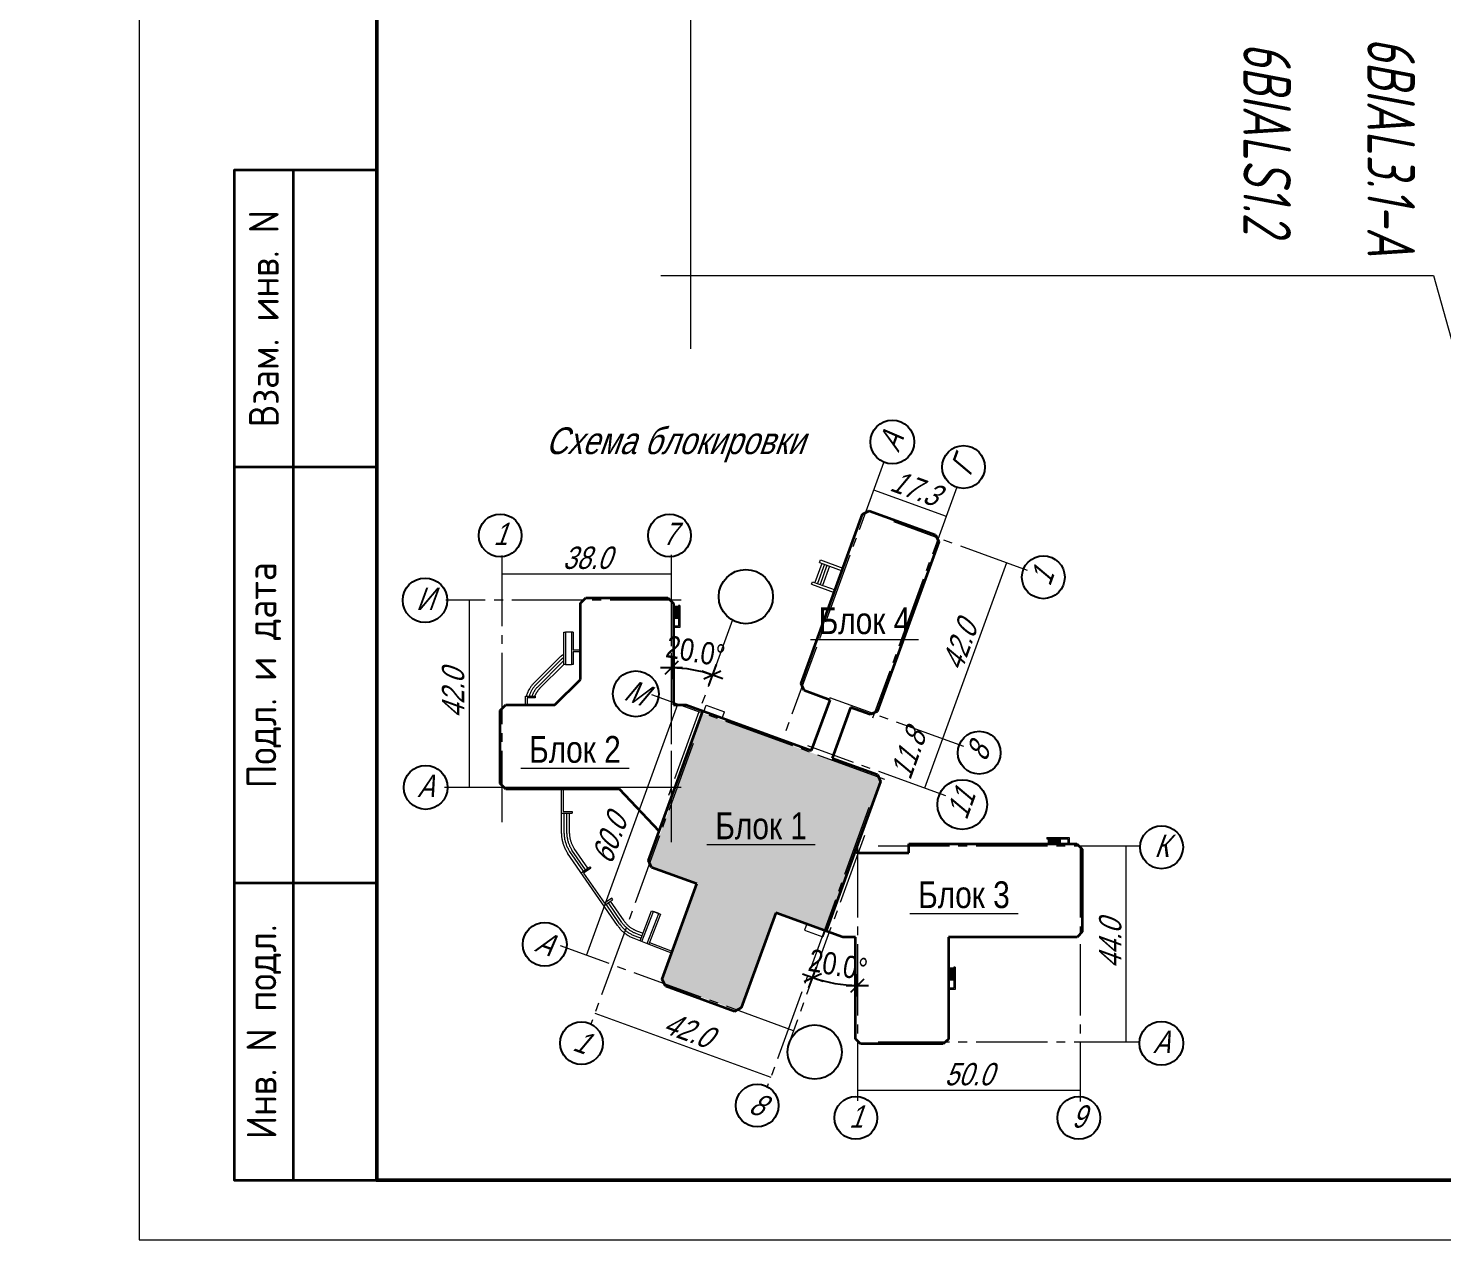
# Model space of a CAD drawing. Header units: millimetres. Extents: x 30169 to 203393, y 1026 to 13462.
# Drawn here: x 110220 to 114981, y 1026 to 5104 of the extents above; entities that cross this region are included whole.
import ezdxf
from ezdxf import colors
from ezdxf.entities.mleader import LeaderData, LeaderLine
from ezdxf.enums import TextEntityAlignment as Align
from ezdxf.math import Vec2, Vec3

# ---------------------------------------------------------------- set-up
doc = ezdxf.new("R2010")
doc.units = ezdxf.units.MM
doc.linetypes.add('DASHED', pattern=[7, 5, -2, 0])
doc.linetypes.add('LTYPE_5', pattern=[1100, 800, -100, 100, -100])
doc.layers.add('4.4.4._Сэндвич', color=252, linetype='Continuous', lineweight=53)
doc.layers.add('RC-Выноски', color=7, linetype='Continuous', lineweight=0)
for name, color, linetype, lineweight, true_color in [('STANDARD', 18, 'Continuous', 25, 0x000000), ('Меблировка', 18, 'Continuous', 25, 0x000000), ('Общий01', 18, 'Continuous', 13, 0x000000), ('Общий02', 18, 'Continuous', 18, 0x000000), ('Общий03', 18, 'Continuous', 25, 0x000000), ('Общий04', 18, 'Continuous', 50, 0x000000)]:
    doc.layers.add(name, color=color, linetype=linetype, lineweight=lineweight, true_color=true_color)
doc.layers.add('АГПТ', color=7, linetype='Continuous')
doc.styles.add('ARIAL', font='arial.ttf')
doc.styles.add('ARIALUNICODEMS', font='ARIALUNI.ttf')
doc.styles.add('RubezhCAD', font='arial.ttf', dxfattribs={"width": 0.8})
doc.styles.add('Архитектурный', font='isocpeui.ttf')
doc.styles.add('СПДС', font='isocpeur.ttf', dxfattribs={"width": 0.9})

# ---------------------------------------------------------------- blocks, each defined once
blk = doc.blocks.new('*U296')
at = {"lineweight": 0}
blk.add_lwpolyline([(-415, -5), (5, -5), (5, 292), (-415, 292)], close=True, dxfattribs=at)
at = {"color": 0, "linetype": 'Continuous', "lineweight": 50}
blk.add_lwpolyline([(-395, 287), (0, 287), (0, 0), (-395, 0)], close=True, dxfattribs=at)
at = {"lineweight": 35}
for points in [[(-395, 85), (-407, 85), (-407, 0), (-395, 0)], [(-402, 0), (-402, 85)], [(-395, 60), (-407, 60)], [(-395, 25), (-407, 25)]]:
    blk.add_lwpolyline(points, dxfattribs=at)
at = {"lineweight": -2, "char_height": 2.5, "attachment_point": 5, "rotation": 90, "style": 'СПДС'}
for s, insert, width in [('Взам. инв. N', (-404.5, 72.5), 24.9913), ('Подл. и дата', (-404.5, 42.5), 34.9913), ('Инв. N подл.', (-404.5, 12.5), 24.9913)]:
    blk.add_mtext(s, dxfattribs=dict(at, insert=insert, width=width))
blk = doc.blocks.new('сх.блок.')
at = {"true_color": 0x000000}
h = blk.add_hatch(color=18, dxfattribs=at)
h.dxf.hatch_style = 1
h.paths.add_polyline_path([(-673896, 506710), (-673918, 506757), (-675899, 507478), (-676202, 506645), (-676178, 506645), (-676488, 505794), (-676466, 505745), (-675958, 505560), (-676348, 504491), (-676324, 504440), (-675509, 504144), (-675460, 504168), (-675070, 505237), (-674507, 505032)])
h.paths.add_polyline_path([(-675920, 505979), (-674552, 505979), (-674552, 506438), (-675920, 506438)], flags=24)
at = {"layer": 'Меблировка', "color": 18, "linetype": 'Continuous', "lineweight": 35, "true_color": 0x000000}
for p, q in [((-674789, 507807), (-674098, 509708)), ((-674098, 509708), (-674025, 509746)), ((-674025, 509746), (-673281, 509476)), ((-673281, 509476), (-673242, 509398)), ((-673242, 509398), (-673935, 507495)), ((-677264, 508709), (-677205, 508768)), ((-677264, 507855), (-677264, 508709)), ((-677205, 508768), (-676282, 508768)), ((-676282, 508768), (-676219, 508706)), ((-676219, 508706), (-676219, 507568)), ((-677552, 507568), (-677264, 507855)), ((-674752, 507729), (-674789, 507807)), ((-674463, 507623), (-674752, 507729)), ((-678164, 507506), (-678102, 507568)), ((-678102, 507568), (-677552, 507568)), ((-676219, 507568), (-676079, 507568)), ((-676079, 507568), (-674670, 507055)), ((-674670, 507055), (-674463, 507623)), ((-674232, 507539), (-674439, 506971)), ((-674012, 507459), (-674232, 507539)), ((-678164, 506685), (-678164, 507506)), ((-676501, 505824), (-675891, 507499)), ((-673935, 507495), (-674012, 507459)), ((-674439, 506971), (-673931, 506786)), ((-673931, 506786), (-673896, 506710)), ((-678102, 506623), (-678164, 506685)), ((-676824, 506623), (-678102, 506623)), ((-676382, 506150), (-676824, 506623)), ((-673896, 506710), (-674507, 505032)), ((-673578, 505909), (-673578, 506009)), ((-673578, 506009), (-671693, 506009)), ((-671693, 506009), (-671633, 505950)), ((-671633, 505950), (-671633, 505022)), ((-676466, 505745), (-676501, 505824)), ((-674183, 505920), (-674153, 505909)), ((-674153, 505909), (-674152, 505909)), ((-674152, 505909), (-673578, 505909)), ((-675958, 505560), (-676466, 505745)), ((-676348, 504491), (-675958, 505560)), ((-675070, 505237), (-675460, 504168)), ((-674319, 504964), (-675070, 505237)), ((-671633, 505022), (-671690, 504964)), ((-674178, 504964), (-674319, 504964)), ((-674178, 503822), (-674178, 504964)), ((-671690, 504964), (-673133, 504964)), ((-673133, 504964), (-673133, 503819)), ((-676310, 504411), (-676348, 504491)), ((-675537, 504130), (-676310, 504411)), ((-675460, 504168), (-675537, 504130)), ((-674122, 503764), (-674178, 503822)), ((-673193, 503764), (-674122, 503764)), ((-673133, 503819), (-673193, 503764))]:
    blk.add_line(p, q, dxfattribs=at)
at = {"layer": 'Меблировка', "color": 18, "linetype": 'Continuous', "lineweight": 5, "true_color": 0x000000}
for p, q in [((-674554, 509156), (-674633, 508940)), ((-674526, 509146), (-674604, 508930)), ((-674582, 509166), (-674572, 509194)), ((-674582, 509166), (-674328, 509074)), ((-674498, 509135), (-674576, 508919)), ((-674572, 509194), (-674318, 509102)), ((-674469, 509125), (-674548, 508909)), ((-674671, 508922), (-674661, 508950)), ((-674671, 508922), (-674417, 508830)), ((-674661, 508950), (-674407, 508858)), ((-676162, 508672), (-676219, 508672)), ((-676162, 508657), (-676219, 508657)), ((-676162, 508642), (-676219, 508642)), ((-676147, 508685), (-676162, 508685)), ((-676162, 508685), (-676162, 508450)), ((-676147, 508685), (-676147, 508435)), ((-676162, 508627), (-676219, 508627)), ((-676162, 508612), (-676219, 508612)), ((-676162, 508597), (-676219, 508597)), ((-676162, 508582), (-676219, 508582)), ((-676162, 508567), (-676219, 508567)), ((-676162, 508552), (-676219, 508552)), ((-676162, 508537), (-676219, 508537)), ((-677450, 508383), (-677430, 508383)), ((-677450, 508023), (-677450, 508383)), ((-677430, 508383), (-677430, 508023)), ((-677345, 508383), (-677430, 508383)), ((-677430, 508383), (-677430, 508023)), ((-677365, 508383), (-677365, 508023)), ((-677345, 508383), (-677345, 508185)), ((-676162, 508450), (-676219, 508450)), ((-676147, 508435), (-676219, 508435)), ((-677345, 508185), (-677257, 508185)), ((-677511, 508089), (-677785, 507814)), ((-677490, 508067), (-677764, 507793)), ((-677469, 508046), (-677743, 507772)), ((-677450, 508023), (-677722, 507751)), ((-677508, 508091), (-677511, 508089)), ((-677506, 508094), (-677508, 508091)), ((-677503, 508097), (-677506, 508094)), ((-677500, 508099), (-677503, 508097)), ((-677497, 508102), (-677500, 508099)), ((-677494, 508105), (-677497, 508102)), ((-677491, 508107), (-677494, 508105)), ((-677488, 508110), (-677491, 508107)), ((-677488, 508069), (-677490, 508067)), ((-677485, 508112), (-677488, 508110)), ((-677486, 508071), (-677488, 508069)), ((-677484, 508073), (-677486, 508071)), ((-677482, 508115), (-677485, 508112)), ((-677482, 508075), (-677484, 508073)), ((-677479, 508117), (-677482, 508115)), ((-677481, 508076), (-677482, 508075)), ((-677479, 508078), (-677481, 508076)), ((-677476, 508119), (-677479, 508117)), ((-677477, 508080), (-677479, 508078)), ((-677475, 508082), (-677477, 508080)), ((-677473, 508122), (-677476, 508119)), ((-677473, 508083), (-677475, 508082)), ((-677470, 508124), (-677473, 508122)), ((-677471, 508085), (-677473, 508083)), ((-677469, 508087), (-677471, 508085)), ((-677466, 508126), (-677470, 508124)), ((-677467, 508088), (-677469, 508087)), ((-677468, 508047), (-677469, 508046)), ((-677467, 508048), (-677468, 508047)), ((-677465, 508090), (-677467, 508088)), ((-677466, 508049), (-677467, 508048)), ((-677463, 508128), (-677466, 508126)), ((-677465, 508050), (-677466, 508049)), ((-677463, 508092), (-677465, 508090)), ((-677464, 508051), (-677465, 508050)), ((-677463, 508052), (-677464, 508051)), ((-677460, 508131), (-677463, 508128)), ((-677461, 508093), (-677463, 508092)), ((-677462, 508052), (-677463, 508052)), ((-677461, 508053), (-677462, 508052)), ((-677458, 508095), (-677461, 508093)), ((-677460, 508055), (-677461, 508054)), ((-677461, 508054), (-677461, 508053)), ((-677457, 508133), (-677460, 508131)), ((-677459, 508056), (-677460, 508055)), ((-677458, 508057), (-677459, 508056)), ((-677456, 508096), (-677458, 508095)), ((-677457, 508058), (-677458, 508057)), ((-677453, 508135), (-677457, 508133)), ((-677456, 508058), (-677457, 508058)), ((-677454, 508098), (-677456, 508096)), ((-677455, 508059), (-677456, 508058)), ((-677454, 508060), (-677455, 508059)), ((-677452, 508099), (-677454, 508098)), ((-677453, 508061), (-677454, 508060)), ((-677450, 508137), (-677453, 508135)), ((-677452, 508062), (-677453, 508061)), ((-677450, 508101), (-677452, 508099)), ((-677451, 508062), (-677452, 508062)), ((-677450, 508063), (-677451, 508062)), ((-677430, 508023), (-677450, 508023)), ((-677430, 508023), (-677365, 508023)), ((-677345, 508023), (-677365, 508023)), ((-677345, 508165), (-677345, 508023)), ((-677257, 508165), (-677345, 508165)), ((-677863, 507693), (-677865, 507685)), ((-677860, 507701), (-677863, 507693)), ((-677856, 507709), (-677860, 507701)), ((-677853, 507716), (-677856, 507709)), ((-677849, 507724), (-677853, 507716)), ((-677846, 507732), (-677849, 507724)), ((-677842, 507739), (-677846, 507732)), ((-677837, 507747), (-677842, 507739)), ((-677833, 507754), (-677837, 507747)), ((-677828, 507761), (-677833, 507754)), ((-677829, 507696), (-677832, 507689)), ((-677826, 507703), (-677829, 507696)), ((-677824, 507768), (-677828, 507761)), ((-677823, 507709), (-677826, 507703)), ((-677819, 507775), (-677824, 507768)), ((-677820, 507716), (-677823, 507709)), ((-677816, 507723), (-677820, 507716)), ((-677814, 507782), (-677819, 507775)), ((-677813, 507729), (-677816, 507723)), ((-677808, 507789), (-677814, 507782)), ((-677809, 507735), (-677813, 507729)), ((-677805, 507742), (-677809, 507735)), ((-677803, 507795), (-677808, 507789)), ((-677801, 507748), (-677805, 507742)), ((-677797, 507802), (-677803, 507795)), ((-677797, 507754), (-677801, 507748)), ((-677798, 507691), (-677801, 507686)), ((-677796, 507697), (-677798, 507691)), ((-677791, 507808), (-677797, 507802)), ((-677793, 507760), (-677797, 507754)), ((-677793, 507702), (-677796, 507697)), ((-677788, 507766), (-677793, 507760)), ((-677790, 507708), (-677793, 507702)), ((-677785, 507814), (-677791, 507808)), ((-677787, 507713), (-677790, 507708)), ((-677784, 507771), (-677788, 507766)), ((-677784, 507719), (-677787, 507713)), ((-677779, 507777), (-677784, 507771)), ((-677781, 507724), (-677784, 507719)), ((-677778, 507729), (-677781, 507724)), ((-677774, 507782), (-677779, 507777)), ((-677774, 507734), (-677778, 507729)), ((-677769, 507788), (-677774, 507782)), ((-677771, 507739), (-677774, 507734)), ((-677767, 507744), (-677771, 507739)), ((-677764, 507793), (-677769, 507788)), ((-677765, 507691), (-677768, 507686)), ((-677763, 507749), (-677767, 507744)), ((-677763, 507695), (-677765, 507691)), ((-677760, 507754), (-677763, 507749)), ((-677761, 507700), (-677763, 507695)), ((-677758, 507704), (-677761, 507700)), ((-677756, 507758), (-677760, 507754)), ((-677756, 507708), (-677758, 507704)), ((-677751, 507763), (-677756, 507758)), ((-677753, 507712), (-677756, 507708)), ((-677750, 507716), (-677753, 507712)), ((-677747, 507767), (-677751, 507763)), ((-677747, 507720), (-677750, 507716)), ((-677743, 507772), (-677747, 507767)), ((-677744, 507724), (-677747, 507720)), ((-677741, 507728), (-677744, 507724)), ((-677738, 507732), (-677741, 507728)), ((-677735, 507736), (-677738, 507732)), ((-677732, 507740), (-677735, 507736)), ((-677729, 507743), (-677732, 507740)), ((-677725, 507747), (-677729, 507743)), ((-677722, 507751), (-677725, 507747)), ((-677882, 507561), (-677882, 507668)), ((-677882, 507668), (-677772, 507668)), ((-677868, 507677), (-677870, 507668)), ((-677865, 507685), (-677868, 507677)), ((-677772, 507648), (-677862, 507648)), ((-677862, 507648), (-677862, 507561)), ((-677837, 507675), (-677839, 507668)), ((-677834, 507682), (-677837, 507675)), ((-677832, 507689), (-677834, 507682)), ((-677805, 507674), (-677807, 507668)), ((-677803, 507680), (-677805, 507674)), ((-677801, 507686), (-677803, 507680)), ((-677774, 507673), (-677776, 507668)), ((-677772, 507677), (-677774, 507673)), ((-677770, 507682), (-677772, 507677)), ((-677772, 507668), (-677772, 507648)), ((-677768, 507686), (-677770, 507682)), ((-675885, 507497), (-676073, 507566)), ((-675879, 507495), (-675854, 507566)), ((-675854, 507566), (-675647, 507490)), ((-675673, 507420), (-675647, 507490)), ((-677477, 506127), (-677477, 506623)), ((-677457, 506623), (-677457, 506374)), ((-677477, 506354), (-677357, 506354)), ((-677457, 506374), (-677357, 506374)), ((-677447, 506127), (-677447, 506354)), ((-677417, 506127), (-677417, 506354)), ((-677387, 506127), (-677387, 506354)), ((-677357, 506374), (-677357, 506354)), ((-677477, 506127), (-677477, 506117)), ((-677477, 506117), (-677476, 506107)), ((-677476, 506107), (-677476, 506097)), ((-677447, 506127), (-677447, 506118)), ((-677447, 506118), (-677446, 506108)), ((-677446, 506108), (-677446, 506099)), ((-677417, 506127), (-677417, 506119)), ((-677417, 506119), (-677416, 506110)), ((-677416, 506110), (-677416, 506101)), ((-677387, 506127), (-677387, 506119)), ((-677387, 506119), (-677386, 506111)), ((-677386, 506111), (-677386, 506104)), ((-677386, 506104), (-677385, 506096)), ((-677476, 506097), (-677475, 506086)), ((-677475, 506086), (-677473, 506076)), ((-677473, 506076), (-677472, 506066)), ((-677472, 506066), (-677470, 506056)), ((-677470, 506056), (-677468, 506046)), ((-677468, 506046), (-677466, 506036)), ((-677466, 506036), (-677463, 506026)), ((-677463, 506026), (-677461, 506016)), ((-677461, 506016), (-677458, 506007)), ((-677458, 506007), (-677454, 505997)), ((-677454, 505997), (-677451, 505987)), ((-677451, 505987), (-677447, 505978)), ((-677447, 505978), (-677443, 505968)), ((-677446, 506099), (-677445, 506090)), ((-677445, 506090), (-677444, 506080)), ((-677444, 506080), (-677442, 506071)), ((-677443, 505968), (-677439, 505959)), ((-677442, 506071), (-677441, 506062)), ((-677441, 506062), (-677439, 506052)), ((-677439, 506052), (-677437, 506043)), ((-677439, 505959), (-677434, 505950)), ((-677437, 506043), (-677434, 506034)), ((-677434, 506034), (-677432, 506025)), ((-677434, 505950), (-677429, 505941)), ((-677432, 506025), (-677429, 506016)), ((-677429, 506016), (-677426, 506007)), ((-677426, 506007), (-677423, 505998)), ((-677423, 505998), (-677419, 505989)), ((-677419, 505989), (-677416, 505981)), ((-677416, 506101), (-677415, 506093)), ((-677416, 505981), (-677412, 505972)), ((-677415, 506093), (-677414, 506084)), ((-677414, 506084), (-677413, 506076)), ((-677413, 506076), (-677411, 506067)), ((-677412, 505972), (-677407, 505964)), ((-677411, 506067), (-677410, 506058)), ((-677410, 506058), (-677408, 506050)), ((-677408, 506050), (-677405, 506042)), ((-677407, 505964), (-677403, 505955)), ((-677405, 506042), (-677403, 506033)), ((-677403, 506033), (-677401, 506025)), ((-677403, 505955), (-677398, 505947)), ((-677401, 506025), (-677398, 506017)), ((-677398, 506017), (-677395, 506009)), ((-677398, 505947), (-677394, 505939)), ((-677395, 506009), (-677392, 506001)), ((-677392, 506001), (-677388, 505993)), ((-677388, 505993), (-677385, 505985)), ((-677385, 506096), (-677384, 506088)), ((-677385, 505985), (-677381, 505977)), ((-677384, 506088), (-677383, 506080)), ((-677383, 506080), (-677382, 506072)), ((-677382, 506072), (-677380, 506065)), ((-677381, 505977), (-677377, 505970)), ((-677380, 506065), (-677378, 506057)), ((-677378, 506057), (-677377, 506049)), ((-677377, 506049), (-677374, 506042)), ((-677377, 505970), (-677372, 505962)), ((-677374, 506042), (-677372, 506034)), ((-677372, 506034), (-677369, 506027)), ((-677372, 505962), (-677368, 505955)), ((-677369, 506027), (-677367, 506020)), ((-677368, 505955), (-677363, 505947)), ((-677367, 506020), (-677364, 506012)), ((-677364, 506012), (-677361, 506005)), ((-677363, 505947), (-677359, 505940)), ((-677361, 506005), (-677357, 505998)), ((-677357, 505998), (-677354, 505991)), ((-677354, 505991), (-677350, 505984)), ((-677350, 505984), (-677346, 505977)), ((-677346, 505977), (-677342, 505970)), ((-677342, 505970), (-677338, 505964)), ((-677338, 505964), (-677334, 505957)), ((-677182, 505736), (-677334, 505957)), ((-672030, 506081), (-672030, 506066)), ((-672030, 506081), (-671780, 506081)), ((-672030, 506066), (-671795, 506066)), ((-672017, 506066), (-672017, 506009)), ((-672002, 506066), (-672002, 506009)), ((-671987, 506066), (-671987, 506009)), ((-671972, 506066), (-671972, 506009)), ((-671957, 506066), (-671957, 506009)), ((-671942, 506066), (-671942, 506009)), ((-671927, 506066), (-671927, 506009)), ((-671912, 506066), (-671912, 506009)), ((-671897, 506066), (-671897, 506009)), ((-671882, 506066), (-671882, 506009)), ((-671795, 506066), (-671795, 506009)), ((-671780, 506081), (-671780, 506009)), ((-677429, 505941), (-677424, 505932)), ((-677424, 505932), (-677419, 505923)), ((-677419, 505923), (-677414, 505915)), ((-677414, 505915), (-677408, 505906)), ((-676848, 505093), (-677408, 505906)), ((-677394, 505939), (-677389, 505931)), ((-677389, 505931), (-677383, 505923)), ((-677231, 505702), (-677383, 505923)), ((-677206, 505719), (-677359, 505940)), ((-677256, 505685), (-677182, 505736)), ((-677146, 505737), (-677228, 505680)), ((-677228, 505680), (-676995, 505342)), ((-677182, 505736), (-677157, 505753)), ((-677157, 505753), (-677146, 505737)), ((-677001, 505314), (-676926, 505365)), ((-676913, 505399), (-676995, 505342)), ((-676824, 505110), (-676976, 505331)), ((-676799, 505127), (-676951, 505348)), ((-676926, 505365), (-676902, 505382)), ((-676774, 505144), (-676926, 505365)), ((-676902, 505382), (-676913, 505399)), ((-676594, 504922), (-676465, 505258)), ((-676575, 504915), (-676446, 505251)), ((-676515, 504891), (-676385, 505229)), ((-676367, 505222), (-676496, 504883)), ((-676465, 505258), (-676367, 505222)), ((-676385, 505229), (-676446, 505251)), ((-676848, 505093), (-676842, 505085)), ((-676842, 505085), (-676836, 505077)), ((-676836, 505077), (-676830, 505069)), ((-676830, 505069), (-676823, 505061)), ((-676824, 505110), (-676818, 505102)), ((-676823, 505061), (-676817, 505053)), ((-676818, 505102), (-676812, 505095)), ((-676817, 505053), (-676810, 505046)), ((-676812, 505095), (-676807, 505088)), ((-676810, 505046), (-676803, 505038)), ((-676807, 505088), (-676801, 505080)), ((-676803, 505038), (-676795, 505031)), ((-676801, 505080), (-676794, 505073)), ((-676799, 505127), (-676794, 505120)), ((-676795, 505031), (-676788, 505024)), ((-676794, 505120), (-676789, 505113)), ((-676794, 505073), (-676788, 505066)), ((-676789, 505113), (-676783, 505106)), ((-676788, 505066), (-676781, 505060)), ((-676788, 505024), (-676780, 505017)), ((-676783, 505106), (-676778, 505100)), ((-676781, 505060), (-676775, 505053)), ((-676780, 505017), (-676772, 505011)), ((-676778, 505100), (-676772, 505093)), ((-676775, 505053), (-676768, 505047)), ((-676774, 505144), (-676770, 505138)), ((-676772, 505093), (-676766, 505087)), ((-676772, 505011), (-676764, 505005)), ((-676770, 505138), (-676765, 505132)), ((-676768, 505047), (-676761, 505040)), ((-676766, 505087), (-676760, 505081)), ((-676765, 505132), (-676760, 505125)), ((-676764, 505005), (-676756, 504999)), ((-676761, 505040), (-676753, 505034)), ((-676760, 505125), (-676755, 505119)), ((-676760, 505081), (-676754, 505075)), ((-676756, 504999), (-676747, 504993)), ((-676755, 505119), (-676750, 505113)), ((-676754, 505075), (-676748, 505069)), ((-676753, 505034), (-676746, 505028)), ((-676750, 505113), (-676744, 505108)), ((-676748, 505069), (-676741, 505063)), ((-676747, 504993), (-676739, 504987)), ((-676746, 505028), (-676738, 505023)), ((-676744, 505108), (-676739, 505102)), ((-676741, 505063), (-676734, 505058)), ((-676739, 505102), (-676733, 505097)), ((-676738, 505023), (-676731, 505017)), ((-676734, 505058), (-676728, 505052)), ((-676733, 505097), (-676728, 505091)), ((-676731, 505017), (-676723, 505012)), ((-676728, 505091), (-676722, 505086)), ((-676728, 505052), (-676721, 505047)), ((-676723, 505012), (-676715, 505007)), ((-676722, 505086), (-676716, 505081)), ((-676721, 505047), (-676714, 505042)), ((-676716, 505081), (-676709, 505076)), ((-676715, 505007), (-676707, 505002)), ((-676714, 505042), (-676706, 505037)), ((-676709, 505076), (-676703, 505071)), ((-676707, 505002), (-676698, 504998)), ((-676706, 505037), (-676699, 505033)), ((-676703, 505071), (-676697, 505067)), ((-676699, 505033), (-676692, 505028)), ((-676698, 504998), (-676690, 504993)), ((-676697, 505067), (-676690, 505063)), ((-676692, 505028), (-676684, 505024)), ((-676690, 505063), (-676683, 505058)), ((-676690, 504993), (-676682, 504989)), ((-676684, 505024), (-676676, 505020)), ((-676683, 505058), (-676677, 505054)), ((-676677, 505054), (-676670, 505050)), ((-676676, 505020), (-676669, 505016)), ((-676670, 505050), (-676663, 505047)), ((-676669, 505016), (-676661, 505013)), ((-676663, 505047), (-676656, 505043)), ((-676661, 505013), (-676653, 505009)), ((-676656, 505043), (-676649, 505040)), ((-676653, 505009), (-676645, 505006)), ((-676649, 505040), (-676641, 505037)), ((-676645, 505006), (-676572, 504978)), ((-676641, 505037), (-676634, 505034)), ((-676634, 505034), (-676562, 505006)), ((-674725, 505112), (-674751, 505041)), ((-674751, 505041), (-674544, 504966)), ((-674518, 505036), (-674544, 504966)), ((-674504, 505031), (-674323, 504965)), ((-676739, 504987), (-676730, 504982)), ((-676730, 504982), (-676722, 504976)), ((-676722, 504976), (-676713, 504971)), ((-676713, 504971), (-676704, 504967)), ((-676704, 504967), (-676694, 504962)), ((-676694, 504962), (-676685, 504958)), ((-676685, 504958), (-676676, 504954)), ((-676682, 504989), (-676673, 504985)), ((-676676, 504954), (-676666, 504950)), ((-676673, 504985), (-676664, 504982)), ((-676666, 504950), (-676515, 504891)), ((-676664, 504982), (-676655, 504978)), ((-676655, 504978), (-676583, 504950)), ((-676515, 504891), (-676234, 504784)), ((-676515, 504891), (-676514, 504891)), ((-676489, 504902), (-676227, 504802)), ((-676484, 504975), (-676484, 504975)), ((-673076, 504613), (-673133, 504613)), ((-673076, 504598), (-673133, 504598)), ((-673076, 504583), (-673133, 504583)), ((-673076, 504568), (-673133, 504568)), ((-673076, 504553), (-673133, 504553)), ((-673076, 504538), (-673133, 504538)), ((-673076, 504523), (-673133, 504523)), ((-673061, 504626), (-673076, 504626)), ((-673076, 504626), (-673076, 504391)), ((-673061, 504626), (-673061, 504376)), ((-673076, 504508), (-673133, 504508)), ((-673076, 504493), (-673133, 504493)), ((-673076, 504478), (-673133, 504478)), ((-673076, 504391), (-673133, 504391)), ((-673061, 504376), (-673133, 504376))]:
    blk.add_line(p, q, dxfattribs=at)
at = {"layer": 'Общий01', "color": 18, "linetype": 'Continuous', "lineweight": 5, "true_color": 0x000000}
for p, q in [((-677196, 504758), (-676170, 507577)), ((-677101, 504111), (-675127, 503393))]:
    blk.add_line(p, q, dxfattribs=at)
at = {"layer": 'Общий01', "color": 253, "linetype": 'LTYPE_5', "lineweight": 5, "true_color": 0xa0a0a0}
for p, q in [((-673848, 506732), (-676462, 507683)), ((-676000, 507134), (-677146, 503986)), ((-674027, 506416), (-675173, 503268)), ((-674874, 503913), (-677488, 504864))]:
    blk.add_line(p, q, dxfattribs=at)
at = {"layer": 'Общий01', "color": 18, "linetype": 'Continuous', "lineweight": 25, "true_color": 0x000000}
for centre, radius in [((-676643, 507693), 257), ((-677664, 504881), 246), ((-677253, 503773), 240), ((-675280, 503073), 240)]:
    blk.add_circle(centre, radius, dxfattribs=at)
at = {"layer": 'Общий02', "color": 253, "linetype": 'LTYPE_5', "lineweight": 5, "true_color": 0xa0a0a0}
for p, q in [((-678142, 506252), (-678142, 509246)), ((-676242, 506252), (-676242, 509261)), ((-676132, 508745), (-678775, 508745)), ((-676242, 506028), (-676242, 508664)), ((-675558, 508523), (-676307, 506468)), ((-678790, 506645), (-676132, 506645)), ((-678488, 506645), (-676132, 506645))]:
    blk.add_line(p, q, dxfattribs=at)
at = {"layer": 'Общий02', "color": 18, "linetype": 'Continuous', "lineweight": 5, "true_color": 0x000000}
for p, q in [((-678142, 509039), (-676242, 509039)), ((-678513, 508745), (-678513, 506645))]:
    blk.add_line(p, q, dxfattribs=at)
at = {"layer": 'Общий02', "color": 18, "linetype": 'Continuous', "lineweight": 25, "true_color": 0x000000}
for p, q in [((-676167, 508058), (-676317, 507908)), ((-676242, 508108), (-676242, 507858)), ((-675742, 508020), (-675827, 507785)), ((-676117, 507983), (-676367, 507983)), ((-675667, 507860), (-675902, 507945)), ((-675688, 507947), (-675881, 507858))]:
    blk.add_line(p, q, dxfattribs=at)
for centre, radius in [((-678164, 509470), 240), ((-676264, 509470), 240), ((-679008, 508742), 249), ((-675408, 508783), 304), ((-679001, 506642), 246)]:
    blk.add_circle(centre, radius, dxfattribs=at)
blk.add_arc((-676242, 506645), 1338, 70, 90, dxfattribs=at)
at = {"layer": 'Общий03', "color": 253, "linetype": 'LTYPE_5', "lineweight": 5, "true_color": 0xa0a0a0}
for p, q in [((-674077, 506103), (-674930, 503759)), ((-674156, 505983), (-674156, 503124)), ((-673924, 505986), (-670991, 505986)), ((-671656, 505983), (-671656, 503120)), ((-673924, 503786), (-670991, 503786))]:
    blk.add_line(p, q, dxfattribs=at)
at = {"layer": 'Общий03', "color": 18, "linetype": 'Continuous', "lineweight": 5, "true_color": 0x000000}
for p, q in [((-671140, 503786), (-671140, 505986)), ((-674156, 503246), (-671656, 503246))]:
    blk.add_line(p, q, dxfattribs=at)
at = {"layer": 'Общий03', "color": 18, "linetype": 'Continuous', "lineweight": 25, "true_color": 0x000000}
for p, q in [((-674774, 504552), (-674539, 504467)), ((-674753, 504465), (-674560, 504554)), ((-674700, 504392), (-674614, 504627)), ((-674156, 504296), (-674156, 504546)), ((-674281, 504421), (-674031, 504421)), ((-674231, 504346), (-674081, 504496))]:
    blk.add_line(p, q, dxfattribs=at)
for centre, radius in [((-670744, 505971), 241), ((-674636, 503673), 304), ((-670746, 503771), 246), ((-674173, 502934), 240), ((-671673, 502934), 240)]:
    blk.add_circle(centre, radius, dxfattribs=at)
blk.add_arc((-674156, 505886), 1465, 250, 270, dxfattribs=at)
at = {"layer": 'Общий04', "color": 253, "linetype": 'LTYPE_5', "lineweight": 5, "true_color": 0xa0a0a0}
for p, q in [((-673864, 510283), (-675006, 507148)), ((-673042, 510013), (-673986, 507419)), ((-672246, 509075), (-673747, 509622)), ((-672964, 507102), (-674466, 507648)), ((-673166, 506547), (-674711, 507110))]:
    blk.add_line(p, q, dxfattribs=at)
at = {"layer": 'Общий04', "color": 18, "linetype": 'Continuous', "lineweight": 5, "true_color": 0x000000}
for p, q in [((-673974, 509981), (-673162, 509685)), ((-672483, 509161), (-673201, 507188)), ((-673201, 507188), (-673403, 506634))]:
    blk.add_line(p, q, dxfattribs=at)
at = {"layer": 'Общий04', "color": 18, "linetype": 'Continuous', "lineweight": 25, "true_color": 0x000000}
for centre, radius in [((-673765, 510518), 246), ((-672965, 510237), 240), ((-672070, 509000), 240), ((-672789, 507032), 240), ((-672980, 506450), 279)]:
    blk.add_circle(centre, radius, dxfattribs=at)
at = {"layer": 'STANDARD', "color": 18, "linetype": 'Continuous', "lineweight": 5, "true_color": 0x000000, "style": 'ARIAL', "oblique": 20, "width": 0.8}
blk.add_text('Схема блокировки ', height=300, dxfattribs=at).set_placement((-677657, 510382))
at = {"layer": 'STANDARD', "color": 18, "linetype": 'Continuous', "lineweight": 5, "true_color": 0x000000, "style": 'ARIAL', "width": 0.8}
for s, p in [('%%U Блок 4 ', (-674684, 508363)), ('%%U Блок 2 ', (-677933, 506919)), ('%%U Блок 1 ', (-675844, 506061)), ('%%U Блок 3 ', (-673568, 505289))]:
    blk.add_text(s, height=300, dxfattribs=at).set_placement(p)
at = {"layer": 'Общий01', "color": 18, "linetype": 'Continuous', "lineweight": 25, "true_color": 0x000000, "style": 'ARIALUNICODEMS', "oblique": 20, "width": 0.8}
for s, p in [('М', (-676790, 507631)), ('А', (-677788, 504810)), ('1', (-677363, 503697)), ('8', (-675390, 502997))]:
    blk.add_text(s, height=250, rotation=340, dxfattribs=at).set_placement(p)
at = {"layer": 'Общий01', "color": 18, "linetype": 'Continuous', "lineweight": 5, "true_color": 0x000000, "style": 'ARIAL', "oblique": 20, "width": 0.8}
for s, rotation, p in [('60.0', 70, (-676916, 505767)), ('42.0', 340, (-676352, 503896))]:
    blk.add_text(s, height=250, rotation=rotation, dxfattribs=at).set_placement(p)
at = {"layer": 'Общий02', "color": 18, "linetype": 'Continuous', "lineweight": 25, "true_color": 0x000000, "style": 'ARIALUNICODEMS', "oblique": 20, "width": 0.8}
for s, p in [('1', (-678241, 509361)), ('7', (-676341, 509361)), ('И', (-679109, 508634)), ('А', (-679094, 506534))]:
    blk.add_text(s, height=250, dxfattribs=at).set_placement(p)
at = {"layer": 'Общий02', "color": 18, "linetype": 'Continuous', "lineweight": 5, "true_color": 0x000000, "style": 'ARIAL', "oblique": 20, "width": 0.8}
blk.add_text('38.0', height=250, dxfattribs=at).set_placement((-677465, 509094))
at = {"layer": 'Общий02', "color": 18, "linetype": 'Continuous', "lineweight": 25, "true_color": 0x000000, "style": 'ARIAL', "width": 0.805461}
blk.add_text('20.0%%d', height=250, rotation=350, dxfattribs=at).set_placement((-676319, 508106), (-675669, 507992), align=Align.FIT)
at = {"layer": 'Общий02', "color": 18, "linetype": 'Continuous', "lineweight": 5, "true_color": 0x000000, "style": 'ARIAL', "oblique": 20, "width": 0.8}
blk.add_text('42.0', height=250, rotation=90, dxfattribs=at).set_placement((-678568, 507422))
at = {"layer": 'Общий03', "color": 18, "linetype": 'Continuous', "lineweight": 25, "true_color": 0x000000, "style": 'ARIALUNICODEMS', "oblique": 20, "width": 0.8}
for s, p in [('К', (-670826, 505862)), ('А', (-670839, 503662)), ('1', (-674251, 502825)), ('9', (-671751, 502825))]:
    blk.add_text(s, height=250, dxfattribs=at).set_placement(p)
at = {"layer": 'Общий03', "color": 18, "linetype": 'Continuous', "lineweight": 5, "true_color": 0x000000, "style": 'ARIAL', "oblique": 20, "width": 0.8}
blk.add_text('44.0', height=250, rotation=90, dxfattribs=at).set_placement((-671195, 504613))
at = {"layer": 'Общий03', "color": 18, "linetype": 'Continuous', "lineweight": 25, "true_color": 0x000000, "style": 'ARIAL', "width": 0.805461}
blk.add_text('20.0%%d', height=250, rotation=350, dxfattribs=at).set_placement((-674720, 504587), (-674070, 504472), align=Align.FIT)
at = {"layer": 'Общий03', "color": 18, "linetype": 'Continuous', "lineweight": 5, "true_color": 0x000000, "style": 'ARIAL', "oblique": 20, "width": 0.8}
blk.add_text('50.0', height=250, dxfattribs=at).set_placement((-673179, 503300))
at = {"layer": 'Общий04', "color": 18, "linetype": 'Continuous', "lineweight": 25, "true_color": 0x000000, "style": 'ARIALUNICODEMS', "oblique": 20, "width": 0.8}
for s, p in [('А', (-673695, 510393)), ('Г', (-672890, 510125)), ('1', (-671995, 508890)), ('8', (-672713, 506922)), ('11', (-672931, 506267))]:
    blk.add_text(s, height=250, rotation=70, dxfattribs=at).set_placement(p)
at = {"layer": 'Общий04', "color": 18, "linetype": 'Continuous', "lineweight": 5, "true_color": 0x000000, "style": 'ARIAL', "oblique": 20, "width": 0.8}
for s, rotation, p in [('17.3', 340, (-673805, 509977)), ('42.0', 70, (-672986, 507936)), ('11.8', 70, (-673564, 506716))]:
    blk.add_text(s, height=250, rotation=rotation, dxfattribs=at).set_placement(p)
blk = doc.blocks.new('кросс4эт')
at = {"layer": 'АГПТ', "color": 252, "lineweight": 15}
for points in [[(-358689.3, 520525.7), (-358689.3, 517485.5), (-359289.3, 517317.6), (-358069.9, 517317.6), (-358689.3, 517149.6), (-358689.3, 512976.1)], [(-358789.2, 513221.9), (-356187.9, 513221.9), (-356019.9, 512621.9), (-356019.9, 513841.2), (-355852, 513221.9), (-352999.2, 513221.9)]]:
    blk.add_lwpolyline(points, dxfattribs=at)
blk = doc.blocks.new('монтBTH')
at = {"layer": 'RC-Выноски'}
ml = blk.add_multileader_mtext('Standard', dxfattribs=at)
ml.set_content('плита перекрытия', color=256, style='RubezhCAD')
ml.set_leader_properties()
ml.build(insert=Vec2(0, 0))
ml.multileader.update_dxf_attribs({"text_left_attachment_type": 2, "dogleg_length": 2, "arrow_head_size": 400, "scale": 100})
ctx = ml.context
ctx.base_point, ctx.scale, ctx.char_height, ctx.arrow_head_size, ctx.landing_gap_size, ctx.plane_origin = Vec3(4840785, -930815), 100, 250, 400, 100, Vec3(4361989, -1118802)
ctx.left_attachment, ctx.text_align_type = 2, 1
notes = []
notes.append((ctx, [(1, (1, 1, 0), (4843511, -930815), (-1, 0), 200, [(0, [(4843857, -932126)], 0, [])])]))
ctx.mtext.insert, ctx.mtext.width, ctx.mtext.alignment, ctx.mtext.flow_direction = Vec3(4842048, -930655), 2861.91, 2, 5
ml = blk.add_multileader_mtext('Standard', dxfattribs=at)
ml.set_content('труба гофрированная', color=256, style='RubezhCAD')
ml.set_leader_properties()
ml.build(insert=Vec2(0, 0))
ml.multileader.update_dxf_attribs({"text_left_attachment_type": 2, "dogleg_length": 2, "arrow_head_size": 400, "scale": 100})
ctx = ml.context
ctx.base_point, ctx.scale, ctx.char_height, ctx.arrow_head_size, ctx.landing_gap_size, ctx.plane_origin = Vec3(4840290, -934409), 100, 250, 400, 100, Vec3(4361989, -1122393)
ctx.left_attachment, ctx.text_align_type = 2, 1
notes.append((ctx, [(1, (1, 1, 0), (4843511, -934406), (-1, 0), 200, [(0, [(4843857, -933478)], 0, [])])]))
ctx.mtext.insert, ctx.mtext.width, ctx.mtext.alignment, ctx.mtext.flow_direction = Vec3(4841800, -934244), 2861.91, 2, 5
ml = blk.add_multileader_mtext('Standard', dxfattribs=at)
ml.set_content('скоба крепежная', color=256, style='RubezhCAD')
ml.set_leader_properties()
ml.build(insert=Vec2(0, 0))
ml.multileader.update_dxf_attribs({"text_left_attachment_type": 2, "dogleg_length": 2, "arrow_head_size": 400, "scale": 100})
ctx = ml.context
ctx.base_point, ctx.scale, ctx.char_height, ctx.arrow_head_size, ctx.landing_gap_size, ctx.plane_origin = Vec3(4840942, -935134), 100, 250, 400, 100, Vec3(4361989, -1123118)
ctx.left_attachment, ctx.text_align_type = 2, 1
notes.append((ctx, [(1, (1, 1, 0), (4843511, -935131), (-1, 0), 200, [(0, [(4844253, -933754)], 0, [])])]))
ctx.mtext.insert, ctx.mtext.width, ctx.mtext.alignment, ctx.mtext.flow_direction = Vec3(4842127, -934971), 2861.91, 2, 5
ml = blk.add_multileader_mtext('Standard', dxfattribs=at)
ml.set_content('Извещатель пожарный дымовой', color=256, style='RubezhCAD')
ml.set_leader_properties()
ml.build(insert=Vec2(0, 0))
ml.multileader.update_dxf_attribs({"text_left_attachment_type": 2, "dogleg_length": 2, "arrow_head_size": 400, "scale": 100})
ctx = ml.context
ctx.base_point, ctx.scale, ctx.char_height, ctx.arrow_head_size, ctx.landing_gap_size, ctx.plane_origin = Vec3(4844143, -935339), 100, 250, 400, 100, Vec3(4365549, -1123118)
ctx.left_attachment, ctx.text_align_type = 2, 1
notes.append((ctx, [(1, (1, 1, 0), (4847071, -935131), (-1, 0), 200, [(0, [(4846626, -933853)], 0, [])])]))
ctx.mtext.insert, ctx.mtext.width, ctx.mtext.alignment, ctx.mtext.flow_direction = Vec3(4845507, -934971), 2861.91, 2, 5
for ctx, leaders in notes:
    for number, flags, end, landing, length, lines in leaders:
        leader = LeaderData()
        leader.index, (leader.has_last_leader_line, leader.has_dogleg_vector, leader.attachment_direction) = number, flags
        leader.last_leader_point, leader.dogleg_vector, leader.dogleg_length = Vec3(end), Vec3(landing), length
        for number, points, colour, breaks in lines:
            line = LeaderLine()
            line.index, line.vertices, line.color, line.breaks = number, Vec3.list(points), colors.encode_raw_color(colour), breaks
            leader.lines.append(line)
        ctx.leaders.append(leader)

msp = doc.modelspace()

# ---------------------------------------------------------------- block references
at = {"xscale": 40, "yscale": 40, "zscale": 40}
msp.add_blockref('*U296', (127192.8, 1226.4), dxfattribs=at)
at = {"layer": '4.4.4._Сэндвич', "color": 1, "lineweight": 0, "xscale": 0.35, "yscale": 0.35, "zscale": 0.35}
msp.add_blockref('монтBTH', (-1578195.7, 328893.4), dxfattribs=at)
at = {"layer": 'АГПТ'}
msp.add_blockref('кросс4эт', (471138.2, -508950.5), dxfattribs=at)
at = {"layer": 'АГПТ', "xscale": 0.3, "yscale": 0.3, "zscale": 0.3}
msp.add_blockref('сх.блок.', (315257.6, -149443.9), dxfattribs=at)

# ---------------------------------------------------------------- texts
at = {"layer": 'АГПТ', "linetype": 'DASHED', "char_height": 160, "attachment_point": 1, "rotation": 270.0124, "style": 'Архитектурный'}
for s, insert in [('{\\W0.7;6BIAL3.1-А}', (114887.2, 5073)), ('{\\W0.7;6BIALS1.2}', (114469.8, 5055.8))]:
    msp.add_mtext_dynamic_manual_height_columns(s, width=2688.671, gutter_width=1, heights=[0], dxfattribs=dict(at, insert=insert))

doc.saveas('drawing.dxf')
